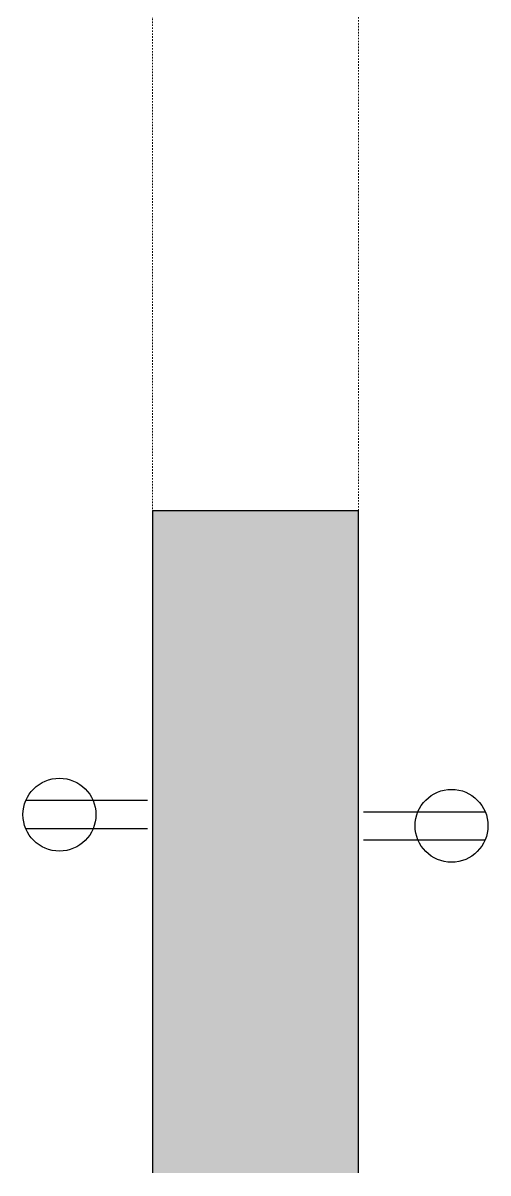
# Model space of a CAD drawing. Header units: inches. Extents: x -4688 to 1542, y -3558 to 978.
# Drawn here: x -236.5 to -204.9, y 376.8 to 454.8 of the extents above; entities that cross this region are included whole.
import ezdxf

# ---------------------------------------------------------------- set-up
doc = ezdxf.new("R2010")
doc.units = ezdxf.units.IN
doc.header["$MEASUREMENT"] = 0
doc.linetypes.add('Overhead', pattern=[0.15625, 0.09375, -0.0625])
for name, color, linetype, lineweight in [('A-ANNO-NOTE', 131, 'Continuous', 40), ('A-DETL-GENF', 92, 'Continuous', 18), ('A-DETL-MEDM', 33, 'Continuous', 18), ('A-DOOR', 31, 'Continuous', 18), ('A-WALL', 113, 'Continuous', 18), ('A-WALL-PATT', 111, 'Continuous', 18)]:
    doc.layers.add(name, color=color, linetype=linetype, lineweight=lineweight)

# ---------------------------------------------------------------- blocks, each defined once
blk = doc.blocks.new('Door-Opening - D10 2_11_ X 6_10_-8256894-1st Floor Power _ Signal')
at = {"layer": 'A-DETL-GENF', "linetype": 'Overhead', "lineweight": 9}
for p, q in [((17.178, 7), (-17.822, 7)), ((-17.822, -7), (17.178, -7))]:
    blk.add_line(p, q, dxfattribs=at)
at = {"layer": 'A-DETL-MEDM', "lineweight": 30}
for p, q in [((-17.822, 7), (-17.822, -7)), ((17.178, -7), (17.178, 7))]:
    blk.add_line(p, q, dxfattribs=at)

msp = doc.modelspace()

# ---------------------------------------------------------------- hatches: boundary and pattern name
at = {"layer": 'A-WALL-PATT', "lineweight": 9}
h = msp.add_hatch(color=7, dxfattribs=at)
h.paths.add_polyline_path([(-216.224, 319.324), (-213.724, 319.324), (-213.724, 343.753), (-227.724, 343.753), (-227.724, 319.324)], flags=0)
h.paths.add_polyline_path([(-213.724, 376.753), (-213.724, 421.74), (-227.724, 421.73), (-227.724, 376.753)], flags=0)
h.paths.add_polyline_path([(-213.724, 456.74), (-213.724, 543.684), (-227.724, 543.684), (-227.724, 456.74)], flags=0)

# ---------------------------------------------------------------- linework, layer by layer
at = {"layer": 'A-ANNO-NOTE', "lineweight": 30}
for p, q in [((-228.05, 402.045), (-236.314, 402.045)), ((-213.397, 401.287), (-205.134, 401.287)), ((-228.05, 400.128), (-236.314, 400.128)), ((-213.397, 399.371), (-205.134, 399.371))]:
    msp.add_line(p, q, dxfattribs=at)
for centre in [(-234.032, 401.087), (-207.416, 400.329)]:
    msp.add_circle(centre, 2.475, dxfattribs=at)
at = {"layer": 'A-WALL', "color": 8, "lineweight": 30}
for p, q in [((-227.724, 421.74), (-227.724, 376.753)), ((-213.724, 376.753), (-213.724, 421.74))]:
    msp.add_line(p, q, dxfattribs=at)

# ---------------------------------------------------------------- block references
at = {"layer": 'A-DOOR', "rotation": 89.99999999999991}
msp.add_blockref('Door-Opening - D10 2_11_ X 6_10_-8256894-1st Floor Power _ Signal', (-220.724, 439.563), dxfattribs=at)

doc.saveas('drawing.dxf')
